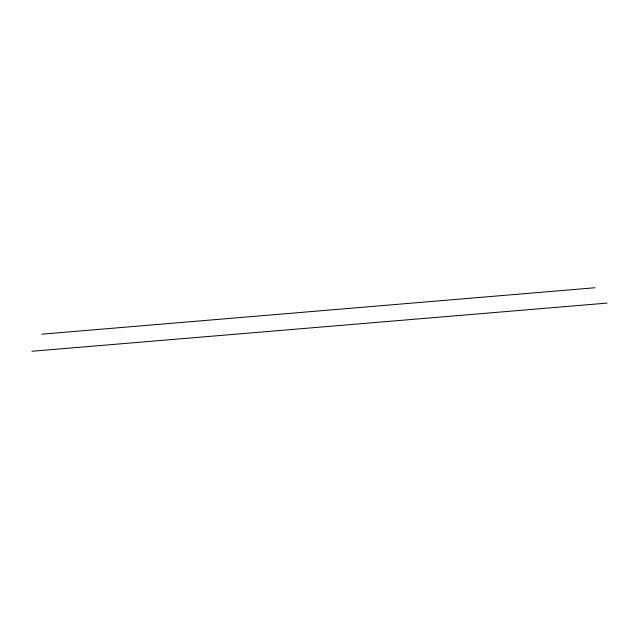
<?xml version="1.0" encoding="UTF-8"?>
<svg xmlns="http://www.w3.org/2000/svg" width="639" height="639" viewBox="0 0 639 639"><rect width="100%" height="100%" fill="white"/><g stroke="black" fill="none" stroke-linecap="round" stroke-linejoin="round"><path stroke-width="0.96" d="M41.87 334.173L594.981 287.75M31.95 351.25L607.05 303.102"/></g></svg>
